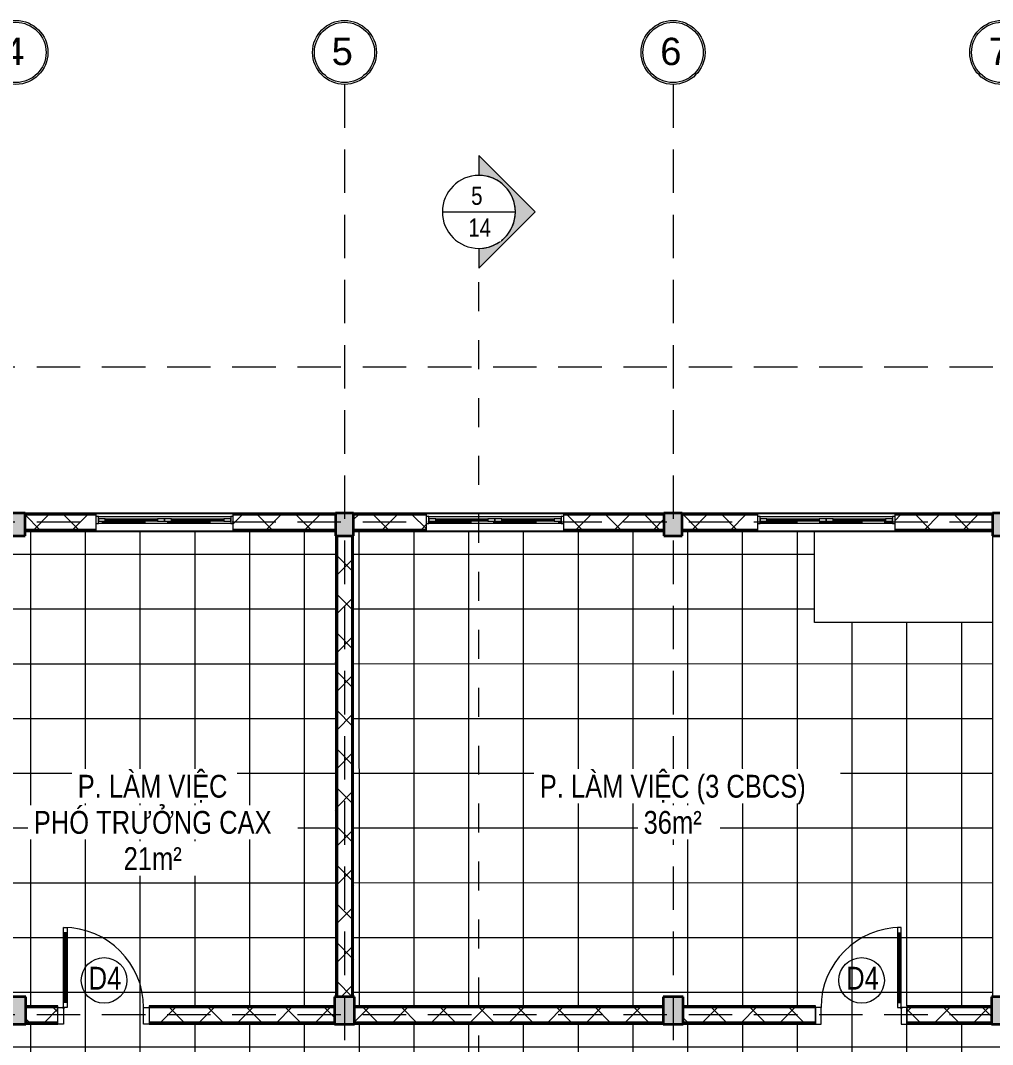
# Model space of a CAD drawing. Header units: millimetres. Extents: x -8365 to 42684, y -5758 to 18700.
# Drawn here: x 11700 to 22350, y 7476 to 18700 of the extents above; entities that cross this region are included whole.
import ezdxf

# ---------------------------------------------------------------- set-up
doc = ezdxf.new("R2010")
doc.units = ezdxf.units.MM
for name, pattern in [('Abgebrochen', [714.375, 476.25, -238.125]), ('Aligning Line', [635, 317.5, -317.5]), ('Hidden', [714.375, 476.25, -238.125])]:
    doc.linetypes.add(name, pattern=pattern)
for name, color, linetype, lineweight in [('A-DOOR', 7, 'Continuous', 18), ('A-DOOR-IDEN', 7, 'Continuous', 9), ('A-FLOR', 7, 'Continuous', 9), ('A-FLOR-PATT', 7, 'Continuous', 9), ('A-GLAZ', 7, 'Continuous', 18), ('A-WALL', 7, 'Continuous', 25), ('A-WALL-PATT', 7, 'Continuous', 18), ('G-ANNO-SYMB', 7, 'Abgebrochen', 9), ('G-ANNO-TEXT', 7, 'Continuous', 9), ('S-COLS', 7, 'Continuous', 25), ('S-GRID', 7, 'Continuous', 9), ('S-GRID-IDEN', 7, 'Continuous', 9)]:
    doc.layers.add(name, color=color, linetype=linetype, lineweight=lineweight)
doc.styles.add('Arial', font='arial.ttf', dxfattribs={"width": 0.8, "height": 200})
doc.styles.add('Arial_1', font='arial.ttf', dxfattribs={"height": 300})
doc.styles.add('Arial_2', font='arial.ttf', dxfattribs={"width": 0.8, "height": 250})
doc.styles.add('Arial_3', font='arial.ttf', dxfattribs={"width": 0.8, "height": 250})
pattern_1 = [(0, (0, 0), (406.4, 101.6), [33.528, -271.272, 33.528, -271.272, -1625.6]), (0, (0, 0), (406.4, 101.6), [-609.6, 33.528, -576.072, 33.528, -271.272, -711.2]), (0, (0, 0), (406.4, 101.6), [-1524, 33.528, -169.672, 33.528, -474.472]), (120, (152.4, 50.8), (-291.18818, 301.15272), [33.528, -271.272, 33.528, -271.272, -1625.6]), (120, (152.4, 50.8), (-291.18818, 301.15272), [-609.6, 33.528, -576.072, 33.528, -271.272, -711.2]), (120, (152.4, 50.8), (-291.18818, 301.15272), [-1524, 33.528, -169.672, 33.528, -474.472]), (240, (203.2, 254), (-115.21182, -402.75272), [33.528, -271.272, 33.528, -271.272, -1625.6]), (240, (203.2, 254), (-115.21182, -402.75272), [-609.6, 33.528, -576.072, 33.528, -271.272, -711.2]), (240, (203.2, 254), (-115.21182, -402.75272), [-1524, 33.528, -169.672, 33.528, -474.472])]
pattern_2 = [(45, (0, 0), (-212.132, 212.132), []), (135, (0, 0), (-212.132, -212.132), [])]

# ---------------------------------------------------------------- blocks, each defined once
blk = doc.blocks.new('CỬA 1 CÁNH EROWINDOW_có ô chết_ - D4_1000x2200-2368989-03_MẶT BẰNG TẦNG 3')
at = {"layer": 'A-DOOR'}
for p, q in [((-439, 958), (-399, 958)), ((-439, 80), (-439, 958)), ((-399, 900), (-439, 900)), ((-424, 138), (-424, 900)), ((-414, 900), (-414, 138)), ((-399, 958), (-399, 900)), ((-399, 958), (-399, 80)), ((-399, 138), (-439, 138)), ((-500, -100), (-500, 80)), ((-500, 80), (-439, 80)), ((-439, 80), (-439, -100)), ((-399, 80), (-439, 80)), ((439, -100), (439, 80)), ((439, 80), (500, 80)), ((500, 80), (500, -100)), ((-439, -100), (-500, -100)), ((500, -100), (439, -100))]:
    blk.add_line(p, q, dxfattribs=at)
blk.add_circle((-439, 80), 10, dxfattribs=at)
blk.add_arc((-439, 80), 878, 0, 90, dxfattribs=at)
blk = doc.blocks.new('CỬA 1 CÁNH EROWINDOW_có ô chết_ - D4_1000x2200-2361184-03_MẶT BẰNG TẦNG 3')
at = {"layer": 'A-DOOR'}
for p, q in [((-439, 100), (-500, 100)), ((-500, 100), (-500, -80)), ((-439, -80), (-439, 100)), ((500, 100), (439, 100)), ((439, 100), (439, -80)), ((500, -80), (500, 100)), ((-500, -80), (-439, -80)), ((-399, -80), (-439, -80)), ((-439, -80), (-439, -958)), ((-399, -958), (-399, -80)), ((439, -80), (500, -80)), ((-399, -138), (-439, -138)), ((-424, -138), (-424, -900)), ((-414, -900), (-414, -138)), ((-399, -900), (-439, -900)), ((-439, -958), (-399, -958)), ((-399, -958), (-399, -900))]:
    blk.add_line(p, q, dxfattribs=at)
blk.add_circle((-439, -80), 10, dxfattribs=at)
blk.add_arc((-439, -80), 878, 270, 360, dxfattribs=at)
blk = doc.blocks.new('CUA SO 2 CANH NHOM KINH O O THOANG - S1_1500x1800-2404851-03_MẶT BẰNG TẦNG 3')
at = {"layer": 'A-GLAZ'}
for p, q in [((-725, 63), (-750, 63)), ((-725, -13), (-725, 63)), ((-649, 37.5), (-725, 37.5)), ((-725, 37.5), (-725, 12.5)), ((-725, 12.5), (-649, 12.5)), ((-649, 12.5), (-649, 37.5)), ((-76, 27.5), (-649, 27.5)), ((-649, 27.5), (-649, 22.5)), ((-649, 22.5), (-76, 22.5)), ((0, 37.5), (-76, 37.5)), ((-76, 37.5), (-76, 12.5)), ((-76, 22.5), (-76, 27.5)), ((-76, 12.5), (0, 12.5)), ((0, 12.5), (0, 37.5)), ((76, 37.5), (0, 37.5)), ((0, 37.5), (0, 12.5)), ((0, 12.5), (76, 12.5)), ((76, 12.5), (76, 37.5)), ((649, 27.5), (76, 27.5)), ((76, 27.5), (76, 22.5)), ((76, 22.5), (649, 22.5)), ((725, 37.5), (649, 37.5)), ((649, 37.5), (649, 12.5)), ((649, 22.5), (649, 27.5)), ((649, 12.5), (725, 12.5)), ((750, 63), (725, 63)), ((725, 63), (725, -13)), ((725, 12.5), (725, 37.5)), ((-750, -13), (-725, -13)), ((725, -13), (750, -13))]:
    blk.add_line(p, q, dxfattribs=at)
at = {"layer": 'A-GLAZ', "lineweight": 9}
for p, q in [((-725, 63), (725, 63)), ((-649, 37.5), (-76, 37.5)), ((-76, 12.5), (-649, 12.5)), ((76, 37.5), (649, 37.5)), ((649, 12.5), (76, 12.5)), ((725, -13), (-725, -13))]:
    blk.add_line(p, q, dxfattribs=at)
blk = doc.blocks.new('M_Concrete-Rectangular-Column - COT220X300-2391839-03_MẶT BẰNG TẦNG 3')
at = {"layer": 'S-COLS', "lineweight": 35}
blk.add_hatch(color=256, dxfattribs=at).paths.add_polyline_path([(110, -150), (110, 150), (-110, 150), (-110, -150)])
for p, q in [((110, 150), (-110, 150)), ((-110, 150), (-110, -150)), ((110, -150), (110, 150)), ((-110, -150), (110, -150))]:
    blk.add_line(p, q, dxfattribs=at)
blk = doc.blocks.new('M_Concrete-Rectangular-Column - COT200X250-2391837-03_MẶT BẰNG TẦNG 3')
at = {"layer": 'S-COLS', "lineweight": 35}
blk.add_hatch(color=256, dxfattribs=at).paths.add_polyline_path([(-100, -125), (100, -125), (100, 125), (-100, 125), (-100, 38)])
for p, q in [((100, 125), (-100, 125)), ((-100, 125), (-100, -125)), ((100, -125), (100, 125)), ((-100, -125), (100, -125))]:
    blk.add_line(p, q, dxfattribs=at)
blk = doc.blocks.new('Section - CAT DUNG-122916-03_MẶT BẰNG TẦNG 3')
at = {"layer": 'G-ANNO-SYMB', "linetype": 'Continuous'}
h = blk.add_hatch(color=256, dxfattribs=at)
edge = h.paths.add_edge_path()
edge.add_line((0.18, 0), (-2, 0))
edge.add_arc((-6, 0), 4, 0, 90)
edge.add_arc((-6, 0), 4, 90, 180)
edge.add_line((-10, 0), (-12.18, 0))
edge.add_line((-12.18, 0), (-6, 6.18))
edge.add_line((-6, 6.18), (0.18, 0))
for p, q in [((-6, 6.18), (-12.18, 0)), ((0.18, 0), (-6, 6.18)), ((-12.18, 0), (-10, 0)), ((-2, 0), (0.18, 0))]:
    blk.add_line(p, q, dxfattribs=at)
for start, end in [(360, 180), (90, 180), (0, 90), (180, 360)]:
    blk.add_arc((-6, 0), 4, start, end, dxfattribs=at)
blk = doc.blocks.new('Grid - TRUC  D1-102336-03_MẶT BẰNG TẦNG 3')
at = {"layer": 'S-GRID-IDEN'}
for radius in [3.5, 3.3]:
    blk.add_circle((0, 0), radius, dxfattribs=at)
blk = doc.blocks.new('KÝ HIEU CUA ĐI - KÝ HIEU CUA ĐI-1233-03_MẶT BẰNG TẦNG 3')
at = {"layer": 'A-DOOR-IDEN'}
blk.add_circle((0.06, -0.21), 2.5, dxfattribs=at)

msp = doc.modelspace()

# ---------------------------------------------------------------- hatches: boundary and pattern name
at = {"layer": 'A-FLOR-PATT'}
h = msp.add_hatch(dxfattribs=at)
h.set_pattern_fill('FP_6', color=256, style=0, pattern_type=2)
h.set_pattern_definition([(0.0043, (16612.5, 7449.6), (-0.045, 600), []), (90.004, (16612.5, 7449.6), (-600, -0.042), [])])
h.paths.add_polyline_path([(1174, 2450), (1174, 2450), (1174, 2250)])
h.paths.add_polyline_path([(450, -101), (4200, -101), (4200, 94), (4250, 94), (4250, 150), (4450, 150), (4450, -100), (4475, -100), (4475, 100), (7950, 100), (7950, 5200), (7940, 5200), (7940, 5300), (5810, 5300), (5810, 5500), (8850, 5500), (8850, 5300), (8160, 5300), (8160, 5200), (8150, 5200), (8150, 100), (11550, 100), (11550, 150), (11750, 150), (11750, 100), (15150, 100), (15150, 150), (15350, 150), (15350, 100), (22350, 100), (22350, 5200), (22340, 5200), (22340, 5300), (21650, 5300), (21650, 5500), (23250, 5500), (23250, 5300), (22560, 5300), (22560, 5200), (22550, 5200), (22550, 100), (25950, 100), (25950, 150), (26150, 150), (26150, 100), (29550, 100), (29550, 5200), (29540, 5200), (29540, 5300), (26160, 5300), (26160, 5200), (25940, 5200), (25940, 5300), (24650, 5300), (24650, 5500), (30040, 5500), (30040, 5300), (29760, 5300), (29760, 5200), (29750, 5200), (29750, 100), (33225, 100), (33225, -98), (33250, -98), (33250, 150), (33450, 150), (33450, 94), (33545, 94), (33545, -98), (37050, -98), (37050, 94), (37045, 94), (37045, 245), (37050, 245), (37050, 1245), (37045, 1245), (37045, 1545), (37050, 1545), (37050, 2450), (37045, 2445), (37045, 2795), (37050, 2795), (37050, 5200), (37040, 5200), (37040, 5300), (33460, 5300), (33460, 5200), (33240, 5200), (33240, 5300), (31040, 5300), (31040, 5500), (37050, 5500), (37050, 7700), (34550, 7700), (34550, 8500), (34650, 8500), (34650, 9300), (34550, 9300), (34550, 9400), (34350, 9400), (34350, 9500), (37050, 9500), (37050, 9502), (33450, 9502), (33451, 9500), (33550, 9500), (33550, 9400), (33450, 9400), (33450, 8000), (33460, 8000), (33460, 7700), (33150, 7700), (33150, 7675), (31950, 7675), (31950, 7700), (23650, 7700), (23650, 7900), (25940, 7900), (25940, 8000), (26160, 8000), (26160, 7900), (26640, 7900), (26640, 11890), (26740, 11890), (26740, 7900), (29540, 7900), (29540, 8000), (29550, 8000), (29550, 13100), (26740, 13100), (26740, 12890), (26640, 12890), (26640, 13100), (26150, 13100), (26150, 13050), (25950, 13050), (25950, 13100), (22550, 13100), (22550, 8000), (22560, 8000), (22560, 7900), (22650, 7900), (22650, 7700), (21410, 7700), (21410, 7900), (22340, 7900), (22340, 8000), (22350, 8000), (22350, 12100), (20400, 12100), (20400, 13100), (18950, 13100), (18950, 13050), (18750, 13050), (18750, 13100), (15350, 13100), (15350, 8000), (15360, 8000), (15360, 7900), (18740, 7900), (18740, 8000), (18960, 8000), (18960, 7900), (20410, 7900), (20410, 7700), (13110, 7700), (13110, 7900), (15140, 7900), (15140, 8000), (15150, 8000), (15150, 13100), (11750, 13100), (11750, 13050), (11550, 13050), (11550, 13100), (11060, 13100), (11060, 12890), (10960, 12890), (10960, 13100), (8150, 13100), (8150, 8000), (8160, 8000), (8160, 7900), (10960, 7900), (10960, 11890), (11060, 11890), (11060, 7900), (11540, 7900), (11540, 8000), (11760, 8000), (11760, 7900), (12110, 7900), (12110, 7700), (5650, 7700), (5650, 7900), (7940, 7900), (7940, 8000), (7950, 8000), (7950, 10038), (7930, 10041), (7918, 10045), (7907, 10052), (7899, 10058), (7890, 10068), (7880, 10088), (7876, 10100), (7875, 10118), (7879, 10136), (7885, 10150), (7895, 10163), (7905, 10173), (7919, 10182), (7919, 11974), (7950, 11974), (7950, 14800), (4450, 14800), (4450, 11298), (4481, 11306), (4999, 11547), (5046, 11742), (5179, 11458), (5226, 11653), (5775, 11909), (5775, 11904), (5795, 11909), (5795, 11906), (5805, 11909), (5805, 10181), (5823, 10168), (5836, 10155), (5844, 10141), (5848, 10122), (5849, 10103), (5843, 10084), (5834, 10067), (5820, 10053), (5803, 10044), (5790, 10039), (5775, 10038), (5754, 10041), (5746, 10043), (5726, 10057), (5714, 10070), (5705, 10084), (5701, 10100), (4589, 10100), (4589, 7900), (4650, 7900), (4650, 7700), (4589, 7700), (4589, 6600), (4589, 6600), (4589, 5500), (4810, 5500), (4810, 5300), (4589, 5300), (4589, 2885), (3230, 2885), (3230, 1310), (3130, 1310), (3130, 2885), (1174, 2885), (1174, 2450), (700, 2450), (700, 2445), (695, 2450), (450, 2450), (450, 1545), (700, 1545), (700, 1245), (450, 1245), (450, 63)])
h.paths.add_polyline_path([(451, -100), (450, -100), (450, 100), (600, 100), (600, 245), (700, 245), (700, 94), (650, 94), (650, -100)])
h.paths.add_polyline_path([(37250, -94), (37252, 1245), (37250, 1245), (37250, 50)])
h.paths.add_polyline_path([(3179, 49), (3130, 49), (3130, 310), (3230, 310), (3230, 49), (3180, 49)])
h.paths.add_polyline_path([(37253, 1345), (37253, 1445), (37250, 1445), (37250, 1345)])
h.paths.add_polyline_path([(450, 1345), (600, 1345), (600, 1445), (450, 1445), (450, 1375)])
h.paths.add_polyline_path([(37250, 1545), (37253, 1545), (37260, 5200), (37250, 5200), (37250, 1594)])
h.paths.add_polyline_path([(100, 6600), (100, 6600), (81, 6600)])
h.paths.add_polyline_path([(-4050, 4400), (-1200, 4400), (-1200, 6600), (-1200, 6600), (-1200, 8800), (-4026, 8800), (-4043, 5751)])
h.paths.add_polyline_path([(11760, 5200), (11540, 5200), (11540, 5300), (10250, 5300), (10250, 5500), (20250, 5500), (20250, 5300), (18960, 5300), (18960, 5200), (18740, 5200), (18740, 5300), (15360, 5300), (15360, 5200), (15140, 5200), (15140, 5300), (11760, 5300)])
h.paths.add_polyline_path([(37260, 5265), (37265, 7700), (37250, 7700), (37250, 5500), (37260, 5500), (37260, 5315)])
h.paths.add_polyline_path([(33240, 7900), (33240, 8000), (33250, 8000), (33250, 10038), (33230, 10041), (33218, 10045), (33204, 10054), (33199, 10058), (33190, 10068), (33180, 10088), (33176, 10099), (33175, 10118), (33179, 10136), (33185, 10150), (33195, 10163), (33205, 10173), (33219, 10182), (33219, 11974), (33250, 11974), (33250, 14800), (29750, 14800), (29750, 11298), (29781, 11306), (30299, 11547), (30346, 11742), (30479, 11458), (30526, 11653), (31075, 11909), (31075, 11904), (31095, 11909), (31095, 11906), (31105, 11909), (31105, 10181), (31123, 10168), (31136, 10155), (31144, 10141), (31148, 10122), (31149, 10103), (31143, 10084), (31134, 10067), (31119, 10053), (31103, 10044), (31090, 10039), (31075, 10038), (31054, 10041), (31046, 10043), (31026, 10057), (31014, 10070), (31005, 10084), (31001, 10100), (29823, 10100), (29820, 10084), (29809, 10067), (29795, 10053), (29779, 10043), (29766, 10040), (29750, 10038), (29750, 8000), (29760, 8000), (29760, 7900), (31950, 7900), (31950, 7925), (33150, 7925), (33150, 7900)])
h.paths.add_polyline_path([(35050, 7900), (37040, 7900), (37040, 7903), (35050, 7903)])
h.paths.add_polyline_path([(37260, 7900), (37265, 7900), (37270, 10470), (37250, 10470), (37250, 8000), (37260, 8000)])
h.paths.add_polyline_path([(34650, 7900), (34950, 7900), (34950, 8400), (34650, 8400), (34650, 8264)])
h.paths.add_polyline_path([(6625, 10038), (6604, 10041), (6589, 10047), (6578, 10055), (6567, 10066), (6558, 10081), (6553, 10094), (6551, 10113), (6553, 10130), (6559, 10146), (6570, 10162), (6580, 10171), (6595, 10181), (6595, 11974), (6656, 11974), (6657, 10180), (6673, 10170), (6683, 10159), (6693, 10144), (6698, 10131), (6700, 10113), (6698, 10095), (6691, 10079), (6681, 10063), (6674, 10056), (6656, 10044), (6641, 10039), (6634, 10039)])
h.paths.add_polyline_path([(31925, 10038), (31904, 10041), (31889, 10047), (31878, 10055), (31867, 10066), (31858, 10081), (31853, 10094), (31851, 10113), (31853, 10130), (31859, 10146), (31870, 10162), (31880, 10171), (31895, 10181), (31895, 11974), (31956, 11974), (31957, 10180), (31973, 10170), (31983, 10159), (31993, 10144), (31998, 10131), (32000, 10113), (31998, 10095), (31991, 10079), (31981, 10063), (31974, 10056), (31956, 10044), (31941, 10039)])
h.paths.add_polyline_path([(4250, 10314), (4250, 13106), (4200, 13106), (4200, 13299), (450, 13301), (450, 11955), (700, 11955), (700, 11655), (450, 11655), (450, 10750), (695, 10750), (700, 10755), (700, 10750), (1174, 10750), (1174, 10314), (4132, 10314)])
h.paths.add_polyline_path([(37270, 10570), (37275, 13300), (37250, 13300), (37250, 10570)])
h.paths.add_polyline_path([(450, 11755), (600, 11755), (600, 11855), (450, 11855)])
h.paths.add_polyline_path([(677, 12955), (600, 12955), (600, 13100), (450, 13100), (450, 13300), (650, 13300), (650, 13106), (700, 13106), (700, 12955)])
h.paths.add_polyline_path([(8421, 13300), (29550, 13301), (29550, 13301), (8150, 13302), (8150, 13300), (8256, 13300)])
h.paths.add_polyline_path([(4250, 13406), (4250, 13407), (4250, 15000), (4250, 15000), (4250, 13407)])
at = {"layer": 'A-WALL-PATT', "lineweight": 9}
h = msp.add_hatch(dxfattribs=at)
h.set_pattern_fill('FP_2', color=256, style=0, pattern_type=2)
h.set_pattern_definition(pattern_1)
h.paths.add_polyline_path([(28478, 13285), (29550, 13285), (29550, 13300), (28478, 13300)])
h.paths.add_polyline_path([(8150, 13285), (8838, 13285), (8838, 13300), (8150, 13300)])
h.paths.add_polyline_path([(26532, 13285), (26978, 13285), (26978, 13300), (26150, 13300), (26150, 13285)])
h.paths.add_polyline_path([(10338, 13285), (11550, 13285), (11550, 13300), (10338, 13300)])
h.paths.add_polyline_path([(25950, 13285), (25950, 13300), (24938, 13300), (24938, 13285)])
h.paths.add_polyline_path([(11750, 13285), (12528, 13285), (12528, 13300), (11750, 13300), (11750, 13295)])
h.paths.add_polyline_path([(14028, 13285), (15150, 13285), (15150, 13300), (14028, 13300)])
h.paths.add_polyline_path([(15350, 13285), (16148, 13285), (16148, 13300), (15350, 13300), (15350, 13291)])
h.paths.add_polyline_path([(23438, 13285), (23438, 13300), (22550, 13300), (22550, 13285), (22719, 13285)])
h.paths.add_polyline_path([(18950, 13285), (19778, 13285), (19778, 13300), (18950, 13300), (18950, 13291)])
h.paths.add_polyline_path([(17648, 13285), (18750, 13285), (18750, 13300), (17648, 13300)])
h.paths.add_polyline_path([(22350, 13285), (22350, 13300), (21278, 13300), (21278, 13285)])
h = msp.add_hatch(dxfattribs=at)
h.set_pattern_fill('FP_3', color=256, style=0, pattern_type=2)
h.set_pattern_definition(pattern_2)
h.paths.add_polyline_path([(29550, 13115), (29550, 13285), (28478, 13285), (28478, 13115)])
h.paths.add_polyline_path([(8150, 13115), (8838, 13115), (8838, 13285), (8150, 13285)])
h.paths.add_polyline_path([(26978, 13115), (26978, 13285), (26150, 13285), (26150, 13115), (26740, 13115)])
h.paths.add_polyline_path([(11060, 13115), (11550, 13115), (11550, 13285), (10338, 13285), (10338, 13115), (10960, 13115)])
h.paths.add_polyline_path([(25950, 13115), (25950, 13285), (24938, 13285), (24938, 13115)])
h.paths.add_polyline_path([(12528, 13115), (12528, 13285), (11750, 13285), (11750, 13115)])
h.paths.add_polyline_path([(14028, 13115), (15150, 13115), (15150, 13285), (14028, 13285), (14028, 13200)])
h.paths.add_polyline_path([(16148, 13115), (16148, 13285), (15350, 13285), (15350, 13115)])
h.paths.add_polyline_path([(23438, 13115), (23438, 13285), (22550, 13285), (22550, 13115), (22719, 13115)])
h.paths.add_polyline_path([(19778, 13115), (19778, 13285), (18950, 13285), (18950, 13115)])
h.paths.add_polyline_path([(18750, 13115), (18750, 13285), (17648, 13285), (17648, 13115)])
h.paths.add_polyline_path([(22350, 13115), (22350, 13285), (21278, 13285), (21278, 13115)])
h = msp.add_hatch(dxfattribs=at)
h.set_pattern_fill('FP_2', color=256, style=0, pattern_type=2)
h.set_pattern_definition(pattern_1)
h.paths.add_polyline_path([(28478, 13100), (29550, 13100), (29550, 13115), (28478, 13115)])
h.paths.add_polyline_path([(8838, 13100), (8838, 13115), (8150, 13115), (8150, 13100), (8421, 13100)])
h.paths.add_polyline_path([(11060, 13100), (11550, 13100), (11550, 13115), (11060, 13115)])
h.paths.add_polyline_path([(26978, 13100), (26978, 13115), (26740, 13115), (26740, 13100)])
h.paths.add_polyline_path([(10338, 13100), (10960, 13100), (10960, 13115), (10338, 13115)])
h.paths.add_polyline_path([(11750, 13100), (12528, 13100), (12528, 13115), (11750, 13115), (11750, 13107)])
h.paths.add_polyline_path([(26640, 13100), (26640, 13115), (26150, 13115), (26150, 13100), (26532, 13100)])
h.paths.add_polyline_path([(14028, 13100), (15150, 13100), (15150, 13115), (14028, 13115)])
h.paths.add_polyline_path([(25950, 13100), (25950, 13115), (24938, 13115), (24938, 13100)])
h.paths.add_polyline_path([(22719, 13100), (23438, 13100), (23438, 13115), (22550, 13115), (22550, 13100)])
h.paths.add_polyline_path([(15350, 13100), (16148, 13100), (16148, 13115), (15350, 13115)])
h.paths.add_polyline_path([(21278, 13100), (22350, 13100), (22350, 13115), (21278, 13115)])
h.paths.add_polyline_path([(18950, 13100), (19778, 13100), (19778, 13115), (18950, 13115), (18950, 13106)])
h.paths.add_polyline_path([(17648, 13100), (18750, 13100), (18750, 13115), (17648, 13115)])
h = msp.add_hatch(dxfattribs=at)
h.set_pattern_fill('FP_2', color=256, style=0, pattern_type=2)
h.set_pattern_definition(pattern_1)
h.paths.add_polyline_path([(15165, 8000), (15165, 13050), (15150, 13050), (15150, 8000), (15165, 8000)])
h = msp.add_hatch(dxfattribs=at)
h.set_pattern_fill('FP_3', color=256, style=0, pattern_type=2)
h.set_pattern_definition(pattern_2)
h.paths.add_polyline_path([(15168, 8000), (15335, 8000), (15335, 13050), (15165, 13050), (15165, 8000)])
h = msp.add_hatch(dxfattribs=at)
h.set_pattern_fill('FP_2', color=256, style=0, pattern_type=2)
h.set_pattern_definition(pattern_1)
h.paths.add_polyline_path([(15350, 8000), (15350, 13050), (15335, 13050), (15335, 8000)])
h = msp.add_hatch(dxfattribs=at)
h.set_pattern_fill('FP_2', color=256, style=0, pattern_type=2)
h.set_pattern_definition(pattern_1)
h.paths.add_polyline_path([(8160, 7885), (11540, 7885), (11540, 7900), (8160, 7900), (8160, 7885)])
h.paths.add_polyline_path([(22340, 7885), (22340, 7900), (21410, 7900), (21410, 7885)])
h.paths.add_polyline_path([(23650, 7885), (25940, 7885), (25940, 7900), (23650, 7900)])
h.paths.add_polyline_path([(15360, 7885), (18740, 7885), (18740, 7900), (15360, 7900)])
h.paths.add_polyline_path([(13110, 7885), (15140, 7885), (15140, 7900), (13110, 7900)])
h.paths.add_polyline_path([(26160, 7885), (29540, 7885), (29540, 7900), (26160, 7900), (26160, 7898)])
h.paths.add_polyline_path([(18960, 7885), (20410, 7885), (20410, 7900), (18960, 7900), (18960, 7889)])
h.paths.add_polyline_path([(11760, 7885), (12110, 7885), (12110, 7900), (11760, 7900), (11760, 7890)])
h.paths.add_polyline_path([(22650, 7885), (22650, 7900), (22560, 7900), (22560, 7885)])
h = msp.add_hatch(dxfattribs=at)
h.set_pattern_fill('FP_3', color=256, style=0, pattern_type=2)
h.set_pattern_definition(pattern_2)
h.paths.add_polyline_path([(11540, 7715), (11540, 7885), (8160, 7885), (8160, 7715), (9374, 7715)])
h.paths.add_polyline_path([(12110, 7715), (12110, 7885), (11760, 7885), (11760, 7715)])
h.paths.add_polyline_path([(15360, 7715), (18740, 7715), (18740, 7885), (15360, 7884)])
h.paths.add_polyline_path([(13187, 7715), (15140, 7715), (15140, 7885), (13110, 7885), (13110, 7715)])
h.paths.add_polyline_path([(22560, 7715), (22650, 7715), (22650, 7885), (22560, 7885), (22560, 7769)])
h.paths.add_polyline_path([(22340, 7715), (22340, 7885), (21410, 7885), (21410, 7715)])
h.paths.add_polyline_path([(18960, 7715), (20410, 7715), (20410, 7885), (18960, 7885), (18960, 7764)])
h.paths.add_polyline_path([(23650, 7715), (25940, 7715), (25940, 7885), (23650, 7885), (23650, 7800)])
h.paths.add_polyline_path([(26160, 7715), (29540, 7715), (29540, 7885), (26160, 7885), (26160, 7787)])
h = msp.add_hatch(dxfattribs=at)
h.set_pattern_fill('FP_2', color=256, style=0, pattern_type=2)
h.set_pattern_definition(pattern_1)
h.paths.add_polyline_path([(8160, 7700), (11540, 7700), (11540, 7715), (8160, 7715), (8160, 7700)])
h.paths.add_polyline_path([(29540, 7700), (29540, 7715), (26160, 7715), (26160, 7700), (28438, 7700)])
h.paths.add_polyline_path([(18740, 7700), (18740, 7715), (15360, 7715), (15360, 7700), (17000, 7700)])
h.paths.add_polyline_path([(13110, 7700), (15140, 7700), (15140, 7715), (13110, 7715)])
h.paths.add_polyline_path([(11760, 7700), (12110, 7700), (12110, 7715), (11760, 7715), (11760, 7714)])
h.paths.add_polyline_path([(25940, 7700), (25940, 7715), (23650, 7715), (23650, 7700), (24626, 7700)])
h.paths.add_polyline_path([(22340, 7700), (22340, 7715), (21410, 7715), (21410, 7700)])
h.paths.add_polyline_path([(22560, 7700), (22650, 7700), (22650, 7715), (22560, 7714)])
h.paths.add_polyline_path([(18960, 7700), (20410, 7700), (20410, 7715), (18960, 7715), (18960, 7712)])

# ---------------------------------------------------------------- linework, layer by layer
at = {"layer": 'A-FLOR'}
for p, q in [((29550, 13301), (8150, 13302)), ((20400, 12100), (20400, 13100)), ((22350, 12100), (20400, 12100))]:
    msp.add_line(p, q, dxfattribs=at)
at = {"layer": 'A-WALL', "lineweight": 18}
for p, q in [((12528, 13300), (11750, 13300)), ((12528, 13100), (12528, 13300)), ((15150, 13300), (14028, 13300)), ((14028, 13300), (14028, 13100)), ((16148, 13300), (15350, 13300)), ((16148, 13100), (16148, 13300)), ((18750, 13300), (17648, 13300)), ((17648, 13300), (17648, 13100)), ((19778, 13300), (18950, 13300)), ((19778, 13100), (19778, 13300)), ((22350, 13300), (21278, 13300)), ((21278, 13300), (21278, 13100)), ((11750, 13100), (12528, 13100)), ((14028, 13100), (15150, 13100)), ((15150, 13050), (15150, 8000)), ((15350, 13100), (16148, 13100)), ((15350, 8000), (15350, 13050)), ((17648, 13100), (18750, 13100)), ((18950, 13100), (19778, 13100)), ((21278, 13100), (22350, 13100)), ((22350, 13050), (22350, 8000)), ((12110, 7900), (11760, 7900)), ((12110, 7700), (12110, 7900)), ((15140, 7900), (13110, 7900)), ((13110, 7900), (13110, 7700)), ((18740, 7900), (15360, 7900)), ((20410, 7900), (18960, 7900)), ((20410, 7700), (20410, 7900)), ((22340, 7900), (21410, 7900)), ((21410, 7900), (21410, 7700)), ((11760, 7700), (12110, 7700)), ((13110, 7700), (15140, 7700)), ((15360, 7700), (18740, 7700)), ((18960, 7700), (20410, 7700)), ((21410, 7700), (22340, 7700))]:
    msp.add_line(p, q, dxfattribs=at)
at = {"layer": 'A-WALL', "lineweight": 35}
for p, q in [((12528, 13285), (11750, 13285)), ((15150, 13285), (14028, 13285)), ((16148, 13285), (15350, 13285)), ((18750, 13285), (17648, 13285)), ((19778, 13285), (18950, 13285)), ((22350, 13285), (21278, 13285)), ((12528, 13115), (11750, 13115)), ((15150, 13115), (14028, 13115)), ((15165, 13050), (15165, 8000)), ((15335, 13050), (15335, 8000)), ((16148, 13115), (15350, 13115)), ((18750, 13115), (17648, 13115)), ((19778, 13115), (18950, 13115)), ((22350, 13115), (21278, 13115)), ((12110, 7885), (11760, 7885)), ((15140, 7885), (13110, 7885)), ((18740, 7885), (15360, 7885)), ((20410, 7885), (18960, 7885)), ((22340, 7885), (21410, 7885)), ((12110, 7715), (11760, 7715)), ((15140, 7715), (13110, 7715)), ((18740, 7715), (15360, 7715)), ((20410, 7715), (18960, 7715)), ((22340, 7715), (21410, 7715))]:
    msp.add_line(p, q, dxfattribs=at)
at = {"layer": 'A-WALL'}
for p, q in [((12528, 13300), (14028, 13300)), ((16148, 13300), (17648, 13300)), ((19778, 13300), (21278, 13300)), ((14028, 13100), (12528, 13100)), ((17648, 13100), (16148, 13100)), ((21278, 13100), (19778, 13100))]:
    msp.add_line(p, q, dxfattribs=at)
at = {"layer": 'G-ANNO-SYMB', "linetype": 'Continuous'}
msp.add_line((16322, 16602), (17122, 16602), dxfattribs=at)
at = {"layer": 'G-ANNO-SYMB', "linetype": 'Aligning Line'}
msp.add_line((16722, -1631), (16722, 16002), dxfattribs=at)
at = {"layer": 'S-GRID', "linetype": 'Hidden'}
for p, q in [((15250, 18000), (15250, -3000)), ((18850, 18000), (18850, -3000)), ((39500, 14900), (-3000, 14900)), ((39500, 13200), (-3000, 13200)), ((39500, 7800), (-3000, 7800))]:
    msp.add_line(p, q, dxfattribs=at)

# ---------------------------------------------------------------- block references
at = {"layer": 'A-DOOR'}
msp.add_blockref('CỬA 1 CÁNH EROWINDOW_có ô chết_ - D4_1000x2200-2368989-03_MẶT BẰNG TẦNG 3', (12610, 7800), dxfattribs=at)
at = {"layer": 'A-DOOR', "rotation": 180}
msp.add_blockref('CỬA 1 CÁNH EROWINDOW_có ô chết_ - D4_1000x2200-2361184-03_MẶT BẰNG TẦNG 3', (20910, 7800), dxfattribs=at)
at = {"layer": 'A-DOOR-IDEN', "xscale": 99.99999999999993, "yscale": 99.99999999999993, "zscale": 99.99999999999993}
for p in [(12610, 8200), (20910, 8200)]:
    msp.add_blockref('KÝ HIEU CUA ĐI - KÝ HIEU CUA ĐI-1233-03_MẶT BẰNG TẦNG 3', p, dxfattribs=at)
at = {"layer": 'A-GLAZ', "lineweight": 9}
for p in [(13278, 13200), (16898, 13200), (20528, 13200)]:
    msp.add_blockref('CUA SO 2 CANH NHOM KINH O O THOANG - S1_1500x1800-2404851-03_MẶT BẰNG TẦNG 3', p, dxfattribs=at)
at = {"layer": 'G-ANNO-SYMB', "linetype": 'Continuous', "xscale": 99.99999999999993, "yscale": 99.99999999999993, "zscale": 99.99999999999993, "rotation": 269.9999999999997}
msp.add_blockref('Section - CAT DUNG-122916-03_MẶT BẰNG TẦNG 3', (16722, 16002), dxfattribs=at)
at = {"layer": 'S-COLS', "lineweight": 35}
for name, p in [('M_Concrete-Rectangular-Column - COT200X250-2391837-03_MẶT BẰNG TẦNG 3', (11650, 13175)), ('M_Concrete-Rectangular-Column - COT200X250-2391837-03_MẶT BẰNG TẦNG 3', (15250, 13175)), ('M_Concrete-Rectangular-Column - COT200X250-2391837-03_MẶT BẰNG TẦNG 3', (18850, 13175)), ('M_Concrete-Rectangular-Column - COT200X250-2391837-03_MẶT BẰNG TẦNG 3', (22450, 13175)), ('M_Concrete-Rectangular-Column - COT220X300-2391839-03_MẶT BẰNG TẦNG 3', (11650, 7850)), ('M_Concrete-Rectangular-Column - COT220X300-2391839-03_MẶT BẰNG TẦNG 3', (15250, 7850)), ('M_Concrete-Rectangular-Column - COT220X300-2391839-03_MẶT BẰNG TẦNG 3', (18850, 7850)), ('M_Concrete-Rectangular-Column - COT220X300-2391839-03_MẶT BẰNG TẦNG 3', (22450, 7850))]:
    msp.add_blockref(name, p, dxfattribs=at)
at = {"layer": 'S-GRID-IDEN', "xscale": 99.99999999999993, "yscale": 99.99999999999993, "zscale": 99.99999999999993, "rotation": 180}
for p in [(11650, 18350), (15250, 18350), (18850, 18350), (22450, 18350)]:
    msp.add_blockref('Grid - TRUC  D1-102336-03_MẶT BẰNG TẦNG 3', p, dxfattribs=at)

# ---------------------------------------------------------------- texts
at = {"layer": 'A-DOOR-IDEN', "char_height": 250, "width": 429.7, "attachment_point": 1, "style": 'Arial_2'}
for insert in [(12447, 8328), (20747, 8328)]:
    msp.add_mtext('D4', dxfattribs=dict(at, insert=insert))

# ---------------------------------------------------------------- next in the draw order: texts
at = {"layer": 'G-ANNO-SYMB', "linetype": 'Continuous', "insert": (16638, 16879), "char_height": 200, "width": 153.92, "attachment_point": 1, "style": 'Arial', "bg_fill": 3, "box_fill_scale": 1.25, "bg_fill_color": 256, "bg_fill_true_color": 13158600, "bg_fill_transparency": 0}
msp.add_mtext('5', dxfattribs=at)
at = {"layer": 'G-ANNO-TEXT', "char_height": 250, "width": 1520, "attachment_point": 1, "style": 'Arial_2', "bg_fill": 3, "box_fill_scale": 1.25, "bg_fill_color": 256, "bg_fill_true_color": 13158600, "bg_fill_transparency": 0}
for insert in [(12327, 10432), (17390, 10432)]:
    msp.add_mtext('P. LÀM VI', dxfattribs=dict(at, insert=insert))
at = {"layer": 'S-GRID-IDEN', "char_height": 300, "width": 288.61, "attachment_point": 1, "style": 'Arial_1', "bg_fill": 3, "box_fill_scale": 1.25, "bg_fill_color": 256, "bg_fill_true_color": 13158600, "bg_fill_transparency": 0}
for s, insert in [('4', (11509, 18511)), ('5', (15109, 18511)), ('6', (18709, 18511)), ('7', (22309, 18511))]:
    msp.add_mtext(s, dxfattribs=dict(at, insert=insert))

# ---------------------------------------------------------------- next in the draw order: texts
at = {"layer": 'G-ANNO-SYMB', "linetype": 'Continuous', "insert": (16607, 16530), "char_height": 200, "width": 307.85, "attachment_point": 1, "style": 'Arial', "bg_fill": 3, "box_fill_scale": 1.25, "bg_fill_color": 256, "bg_fill_true_color": 13158600, "bg_fill_transparency": 0}
msp.add_mtext('14', dxfattribs=at)
at = {"layer": 'G-ANNO-TEXT', "char_height": 250, "attachment_point": 1, "bg_fill": 3, "box_fill_scale": 1.25, "bg_fill_color": 256, "bg_fill_true_color": 13158600, "bg_fill_transparency": 0}
for s, insert, width, style in [('\\fArial|b0|i0|c254|p34|;\\W.8;Ệ', (13581, 10432), 224.47, 'Arial_3'), ('\\fArial|b0|i0|c254|p34|;\\W.8;Ệ', (18644, 10432), 224.47, 'Arial_3'), ('PHÓ TR', (11846, 10036), 1282.7, 'Arial_2')]:
    msp.add_mtext(s, dxfattribs=dict(at, insert=insert, width=width, style=style))

# ---------------------------------------------------------------- next in the draw order: texts
at = {"layer": 'G-ANNO-TEXT', "char_height": 250, "attachment_point": 1, "style": 'Arial_2', "bg_fill": 3, "box_fill_scale": 1.25, "bg_fill_color": 256, "bg_fill_true_color": 13158600, "bg_fill_transparency": 0}
for s, insert, width in [('C', (13766, 10432), 243.71), ('C (3 CBCS)', (18829, 10432), 1789.37), ('Ư', (12904, 10036), 288.61)]:
    msp.add_mtext(s, dxfattribs=dict(at, insert=insert, width=width))

# ---------------------------------------------------------------- next in the draw order: texts
at = {"layer": 'G-ANNO-TEXT', "char_height": 250, "attachment_point": 1, "bg_fill": 3, "box_fill_scale": 1.25, "bg_fill_color": 256, "bg_fill_true_color": 13158600, "bg_fill_transparency": 0}
for s, insert, width, style in [('\\fArial|b0|i0|c254|p34|;\\W.8;Ở', (13142, 10036), 288.61, 'Arial_3'), ('36m²', (18527, 10036), 776.03, 'Arial_2')]:
    msp.add_mtext(s, dxfattribs=dict(at, insert=insert, width=width, style=style))

# ---------------------------------------------------------------- next in the draw order: texts
at = {"layer": 'G-ANNO-TEXT', "insert": (13380, 10036), "char_height": 250, "width": 1295.53, "attachment_point": 1, "style": 'Arial_2', "bg_fill": 3, "box_fill_scale": 1.25, "bg_fill_color": 256, "bg_fill_true_color": 13158600, "bg_fill_transparency": 0}
msp.add_mtext('NG CAX', dxfattribs=at)

# ---------------------------------------------------------------- next in the draw order: texts
at = {"layer": 'G-ANNO-TEXT', "insert": (12830, 9639), "char_height": 250, "width": 776.03, "attachment_point": 1, "style": 'Arial_2', "bg_fill": 3, "box_fill_scale": 1.25, "bg_fill_color": 256, "bg_fill_true_color": 13158600, "bg_fill_transparency": 0}
msp.add_mtext('21m²', dxfattribs=at)

doc.saveas('drawing.dxf')
